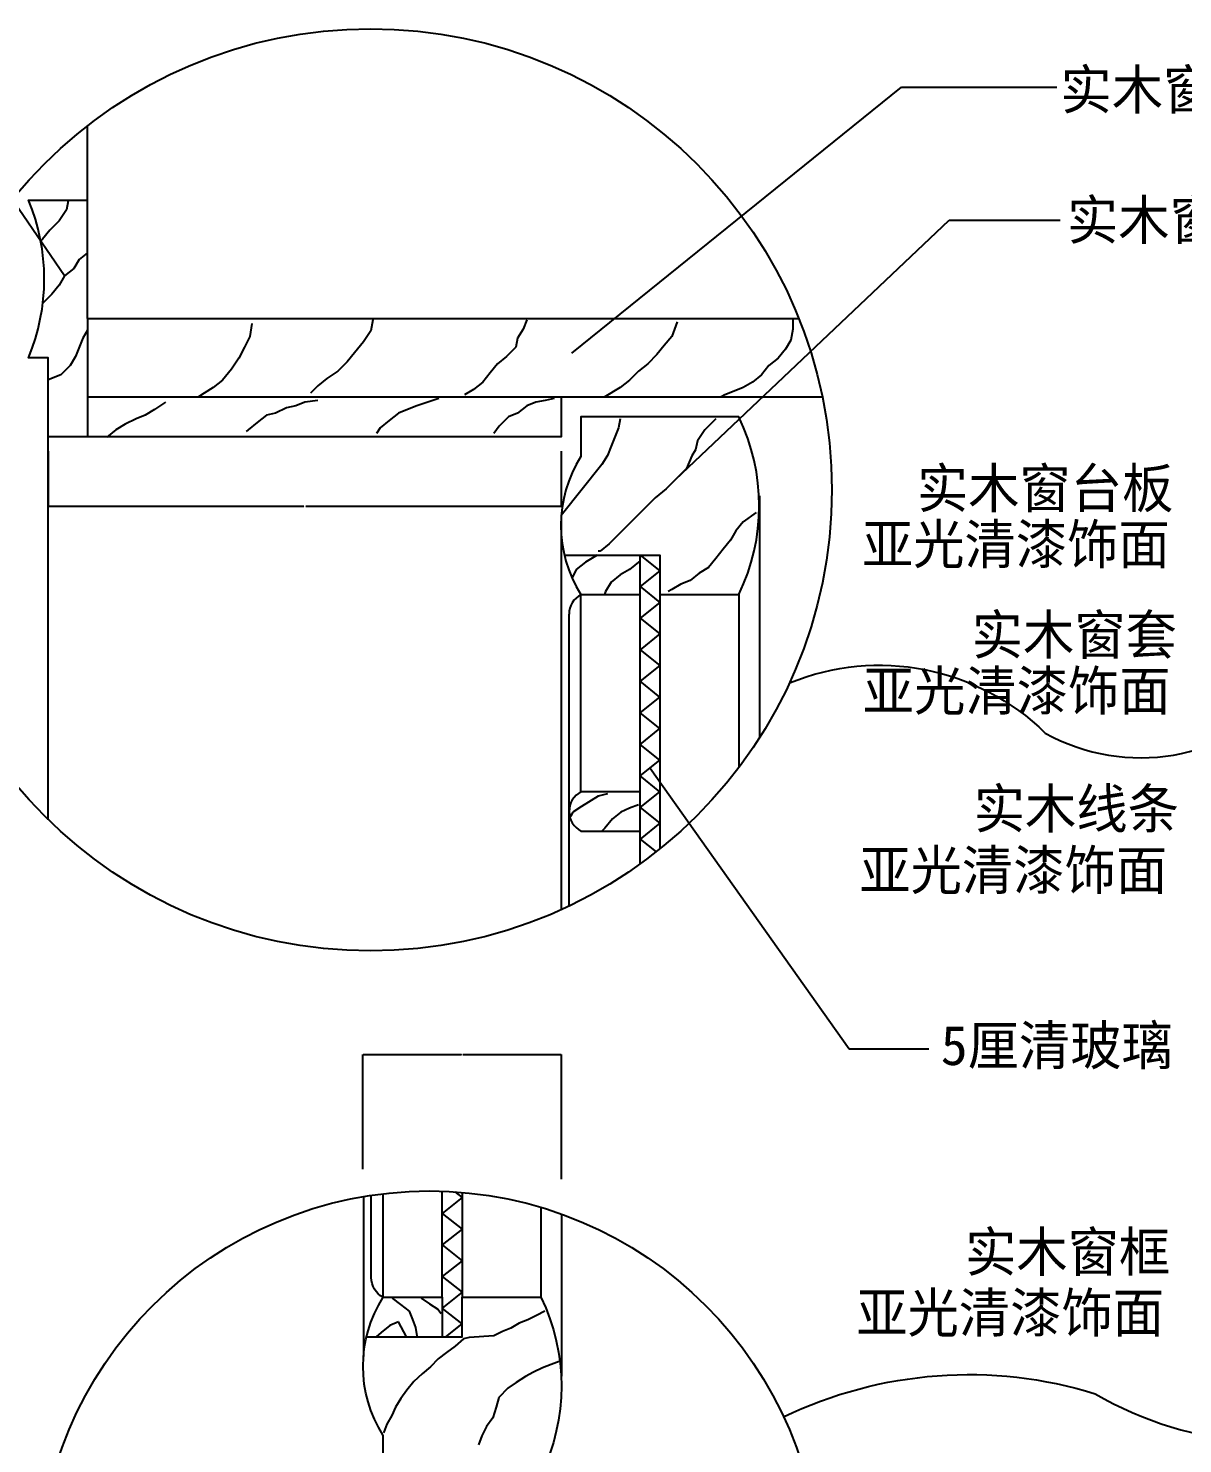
# Model space of a CAD drawing. Header units: metres. Extents: x 289 to 5205, y 117 to 7144.
# Drawn here: x 2526 to 4281, y 4991 to 7144 of the extents above; entities that cross this region are included whole.
import ezdxf

# ---------------------------------------------------------------- set-up
doc = ezdxf.new("R2010")
doc.units = ezdxf.units.M
for name, color, linetype in [('2', 2, 'Continuous'), ('3', 3, 'Continuous'), ('4', 4, 'Continuous'), ('7', 7, 'Continuous'), ('BH', 3, 'Continuous'), ('DIM', 3, 'Continuous'), ('TEXT', 3, 'Continuous')]:
    doc.layers.add(name, color=color, linetype=linetype)
doc.dimstyles.get("Standard").update_dxf_attribs({"dimtxt": 2.5, "dimasz": 2.5, "dimexe": 1.25, "dimexo": 0.625, "dimtad": 1, "dimcen": 2.5, "dimazin": 3, "dimtfac": 1, "dimtmove": 0, "dimatfit": 3})

# ---------------------------------------------------------------- blocks, each defined once
blk = doc.blocks.new('*D55')
for p, q in [((3034.52, 5408.72), (3034.52, 5583.2)), ((3034.77, 5583.2), (3184.405, 5583.2)), ((3186.405, 5583.2), (3336.04, 5583.2)), ((3336.29, 5393.72), (3336.29, 5583.2))]:
    blk.add_line(p, q)
at = {"layer": 'Defpoints'}
for p in [(3034.52, 5583.2), (3034.52, 5408.72), (3336.29, 5393.72)]:
    blk.add_point(p, dxfattribs=at)
at = {"layer": 'DIM', "insert": (3185.405, 5583.2), "char_height": 1, "attachment_point": 5}
blk.add_mtext('50', dxfattribs=at)
blk = doc.blocks.new('*D80')
for p, q in [((2555.93, 6500.82), (2555.93, 6417.28)), ((3335.93, 6500.82), (3335.93, 6417.28)), ((2556.18, 6417.28), (2944.43, 6417.28)), ((2947.43, 6417.28), (3335.68, 6417.28))]:
    blk.add_line(p, q)
at = {"layer": 'Defpoints'}
for p in [(2555.93, 6500.82), (3335.93, 6500.82), (2555.93, 6417.28)]:
    blk.add_point(p, dxfattribs=at)
at = {"layer": 'DIM', "insert": (2945.93, 6417.28), "char_height": 1, "attachment_point": 5}
blk.add_mtext('130', dxfattribs=at)

msp = doc.modelspace()

# ---------------------------------------------------------------- hatches: boundary and pattern name
at = {"layer": 'BH'}
h = msp.add_hatch(dxfattribs=at)
h.set_pattern_fill('AR-CONC', scale=60)
h.paths.add_polyline_path([(3697.01, 6702.98, 0.5), (2615.93, 6996.12), (2615.93, 6702.98)])
h = msp.add_hatch(dxfattribs=at)
h.set_pattern_fill('ANSI31', scale=1500)
h.paths.add_polyline_path([(2615.93, 6996.12), (2615.93, 6702.98), (3697.01, 6702.98, 0.5)])

# ---------------------------------------------------------------- linework, layer by layer
at = {"layer": '2'}
for q in [(2615.93, 6996.12), (3697.01, 6702.98)]:
    msp.add_line((2615.93, 6702.98), q, dxfattribs=at)
at = {"layer": '3'}
for p, q in [((3365.93, 5982.98), (3365.93, 6282.98)), ((3065.1, 5213.92), (3065.1, 5371.49))]:
    msp.add_line(p, q, dxfattribs=at)
at = {"layer": '4'}
for p, q in [((2615.93, 6702.98), (2615.93, 6522.98)), ((2555.93, 5940.43), (2555.93, 6522.98)), ((3605.93, 6282.98), (3605.93, 6019.83)), ((3305.1, 5350.81), (3305.1, 5213.92))]:
    msp.add_line(p, q, dxfattribs=at)
for points in [[(3733.04, 6582.98), (3335.93, 6582.98), (3335.93, 6522.98), (2615.93, 6522.98), (2555.93, 6522.98), (2555.93, 6642.98), (2525.93, 6642.98, 0.2), (2525.93, 6882.98), (2615.93, 6882.98)], [(3343.09, 6342.98), (3485.93, 6342.98), (3485.93, 6282.98), (3605.93, 6282.98, 0.23), (3605.93, 6552.98), (3365.93, 6552.98), (3365.93, 6492.98, 0.29), (3365.93, 6282.98), (3455.93, 6282.98), (3455.93, 6342.98)], [(3455.93, 5982.98), (3365.93, 5982.98, 0.6), (3365.93, 5922.98), (3455.93, 5922.98)], [(3039.77, 5153.92), (3185.1, 5153.92), (3185.1, 5213.92), (3305.1, 5213.92, -0.23), (3305.1, 4943.92), (3065.1, 4943.92), (3065.1, 5003.92, -0.29), (3065.1, 5213.92), (3155.1, 5213.92), (3155.1, 5153.92)]]:
    msp.add_lwpolyline(points, format="xyb", dxfattribs=at)
at = {"layer": '7'}
for p, q in [((3335.93, 6582.98), (2615.93, 6582.98)), ((3637.13, 6432.98), (3637.13, 6064.74)), ((3335.93, 6402.98), (3335.93, 5803.54)), ((3455.93, 5873.08), (3455.93, 6282.98)), ((3485.93, 6282.98), (3485.93, 5895.94)), ((3035.1, 5367.15), (3035.1, 5123.92)), ((3155.1, 5213.92), (3155.1, 5375.29)), ((3185.1, 5373.53), (3185.1, 5213.92)), ((3336.29, 5340.55), (3336.29, 5093.92))]:
    msp.add_line(p, q, dxfattribs=at)
for points in [[(3365.93, 6282.98, 0.28), (3347.9, 6252.98)], [(3065.1, 5213.92, -0.28), (3047.07, 5243.92)]]:
    msp.add_lwpolyline(points, format="xyb", dxfattribs=at)
for points in [[(3347.9, 5809.11), (3347.9, 6252.98)], [(3047.07, 5243.92), (3047.07, 5369.07)]]:
    msp.add_lwpolyline(points, dxfattribs=at)
at = {"layer": 'BH'}
for p, q in [((2586.47, 6881.85), (2583.68, 6867.92)), ((2572.53, 6851.21), (2558.58, 6837.27)), ((2583.68, 6867.92), (2572.53, 6851.21)), ((2558.58, 6837.27), (2547.43, 6823.34)), ((2547.43, 6823.34), (2544.67, 6821.69)), ((2603.2, 6792.69), (2594.83, 6778.76)), ((2615.93, 6802.87), (2603.2, 6792.69)), ((2580.89, 6767.62), (2572.53, 6753.68)), ((2594.83, 6778.76), (2580.89, 6767.62)), ((2561.37, 6739.75), (2547.43, 6725.82)), ((2572.53, 6753.68), (2561.37, 6739.75)), ((3049.34, 6700.74), (3046.55, 6684.03)), ((3283.56, 6700.74), (3277.98, 6686.81)), ((3512.2, 6697.96), (3503.84, 6675.67)), ((3687.87, 6700.74), (3687.87, 6686.81)), ((2615.93, 6684.8), (2608.77, 6672.88)), ((2862.52, 6675.67), (2854.15, 6658.95)), ((2865.3, 6695.17), (2862.52, 6675.67)), ((3046.55, 6684.03), (3035.39, 6667.31)), ((3277.98, 6686.81), (3269.62, 6672.88)), ((3503.84, 6675.67), (3492.68, 6661.73)), ((3687.87, 6686.81), (3685.08, 6670.09)), ((2608.77, 6672.88), (2597.62, 6645.02)), ((2854.15, 6658.95), (2845.79, 6642.23)), ((3035.39, 6667.31), (3021.45, 6650.59)), ((3266.83, 6658.95), (3252.89, 6645.02)), ((3269.62, 6672.88), (3266.83, 6658.95)), ((3492.68, 6661.73), (3481.53, 6647.8)), ((3676.72, 6656.16), (3665.56, 6642.23)), ((3685.08, 6670.09), (3676.72, 6656.16)), ((2597.62, 6645.02), (2589.26, 6631.08)), ((2845.79, 6642.23), (2834.63, 6625.51)), ((3010.3, 6636.66), (2996.36, 6622.73)), ((3021.45, 6650.59), (3010.3, 6636.66)), ((3238.94, 6633.87), (3227.79, 6619.94)), ((3252.89, 6645.02), (3238.94, 6633.87)), ((3467.59, 6633.87), (3453.65, 6622.73)), ((3481.53, 6647.8), (3467.59, 6633.87)), ((3665.56, 6642.23), (3651.62, 6631.08)), ((2575.31, 6617.15), (2555.93, 6609.41)), ((2589.26, 6631.08), (2575.31, 6617.15)), ((2834.63, 6625.51), (2820.69, 6608.79)), ((2979.63, 6611.58), (2965.68, 6600.44)), ((2996.36, 6622.73), (2979.63, 6611.58)), ((3227.79, 6619.94), (3216.64, 6606.01)), ((3453.65, 6622.73), (3439.7, 6608.79)), ((3640.47, 6617.15), (3626.52, 6606.01)), ((3651.62, 6631.08), (3640.47, 6617.15)), ((2792.81, 6589.29), (2784.44, 6583.72)), ((2806.75, 6597.65), (2792.81, 6589.29)), ((2820.69, 6608.79), (2806.75, 6597.65)), ((2965.68, 6600.44), (2954.53, 6589.29)), ((3202.69, 6594.86), (3188.75, 6586.5)), ((3216.64, 6606.01), (3202.69, 6594.86)), ((3425.76, 6597.65), (3401.29, 6582.98)), ((3439.7, 6608.79), (3425.76, 6597.65)), ((3598.64, 6592.08), (3584.7, 6586.5)), ((3612.58, 6597.65), (3598.64, 6592.08)), ((3626.52, 6606.01), (3612.58, 6597.65)), ((2734.25, 6575.36), (2717.52, 6564.21)), ((2918.28, 6567), (2901.55, 6558.64)), ((2932.22, 6569.79), (2918.28, 6567)), ((2946.17, 6575.36), (2932.22, 6569.79)), ((2965.68, 6578.14), (2946.17, 6575.36)), ((3116.26, 6569.79), (3102.31, 6564.21)), ((3132.99, 6575.36), (3116.26, 6569.79)), ((3149.72, 6580.93), (3132.99, 6575.36)), ((3283.56, 6569.79), (3269.62, 6558.64)), ((3297.5, 6575.36), (3283.56, 6569.79)), ((3311.44, 6578.14), (3297.5, 6575.36)), ((3325.38, 6580.93), (3311.44, 6578.14)), ((3584.7, 6586.5), (3579.12, 6583.72)), ((2689.64, 6550.28), (2672.91, 6541.92)), ((2703.58, 6555.85), (2689.64, 6550.28)), ((2717.52, 6564.21), (2703.58, 6555.85)), ((2887.61, 6555.85), (2873.67, 6544.71)), ((2901.55, 6558.64), (2887.61, 6555.85)), ((3074.43, 6547.49), (3060.49, 6536.35)), ((3088.37, 6558.64), (3074.43, 6547.49)), ((3102.31, 6564.21), (3088.37, 6558.64)), ((3255.67, 6553.07), (3241.73, 6539.14)), ((3269.62, 6558.64), (3255.67, 6553.07)), ((3425.76, 6550.28), (3422.97, 6536.35)), ((3570.76, 6550.28), (3554.03, 6533.56)), ((2658.97, 6533.56), (2645.02, 6522.42)), ((2672.91, 6541.92), (2658.97, 6533.56)), ((2859.73, 6533.56), (2856.94, 6530.78)), ((2873.67, 6544.71), (2859.73, 6533.56)), ((3060.49, 6536.35), (3054.91, 6527.99)), ((3241.73, 6539.14), (3233.37, 6527.99)), ((3422.97, 6536.35), (3411.82, 6508.49)), ((3554.03, 6533.56), (3542.87, 6516.85)), ((3411.82, 6508.49), (3406.24, 6494.55)), ((3540.09, 6502.91), (3534.51, 6493.91)), ((3542.87, 6516.85), (3540.09, 6502.91)), ((3397.88, 6480.62), (3335.95, 6403.27)), ((3406.24, 6494.55), (3397.88, 6480.62)), ((3534.51, 6493.91), (3526.14, 6474.4)), ((3526.14, 6474.4), (3509.41, 6457.68)), ((3495.47, 6443.75), (3478.74, 6429.82)), ((3509.41, 6457.68), (3495.47, 6443.75)), ((3478.74, 6429.82), (3436.92, 6388.02)), ((3632.1, 6407.53), (3612.58, 6393.6)), ((3422.97, 6374.09), (3409.03, 6360.16)), ((3436.92, 6388.02), (3422.97, 6374.09)), ((3601.43, 6379.67), (3593.06, 6365.73)), ((3612.58, 6393.6), (3601.43, 6379.67)), ((3409.03, 6360.16), (3395.09, 6349.02)), ((3581.91, 6351.8), (3570.76, 6337.87)), ((3593.06, 6365.73), (3581.91, 6351.8)), ((3372.78, 6332.3), (3358.84, 6321.15)), ((3390.6, 6342.98), (3372.78, 6332.3)), ((3395.09, 6349.02), (3392.3, 6349.02)), ((3455.93, 6334.12), (3439.7, 6321.15)), ((3570.76, 6337.87), (3559.6, 6323.94)), ((3358.84, 6321.15), (3352.36, 6308.21)), ((3425.76, 6312.79), (3411.82, 6301.65)), ((3439.7, 6321.15), (3425.76, 6312.79)), ((3545.66, 6315.58), (3531.72, 6304.43)), ((3559.6, 6323.94), (3545.66, 6315.58)), ((3403.46, 6287.72), (3401.88, 6282.98)), ((3411.82, 6301.65), (3403.46, 6287.72)), ((3503.84, 6290.5), (3498.26, 6287.72)), ((3517.78, 6298.86), (3503.84, 6290.5)), ((3531.72, 6304.43), (3517.78, 6298.86)), ((3392.19, 5976), (3366.6, 5960.66)), ((3406.26, 5979.83), (3392.19, 5976)), ((3353.81, 5951.71), (3349.97, 5945.32)), ((3366.6, 5960.66), (3353.81, 5951.71)), ((3426.73, 5951.71), (3413.93, 5941.48)), ((3439.52, 5958.1), (3426.73, 5951.71)), ((3453.59, 5963.22), (3439.52, 5958.1)), ((3402.42, 5927.42), (3397.3, 5922.31)), ((3413.93, 5941.48), (3402.42, 5927.42)), ((3078.87, 5212.63), (3091.39, 5203.06)), ((3123.07, 5212.63), (3135.59, 5203.79)), ((3091.39, 5203.06), (3104.65, 5192.75)), ((3104.65, 5192.75), (3109.81, 5180.24)), ((3135.59, 5203.79), (3148.11, 5195.7)), ((3148.11, 5195.7), (3153.27, 5189.07)), ((3310.89, 5192.75), (3298.37, 5186.13)), ((3075.19, 5171.23), (3061.93, 5160.19)), ((3088.45, 5176.38), (3075.19, 5171.23)), ((3100.8, 5153.92), (3088.45, 5176.38)), ((3109.81, 5180.24), (3114.23, 5167.73)), ((3114.23, 5167.73), (3116.44, 5155.22)), ((3271.85, 5174.35), (3259.33, 5166.99)), ((3285.11, 5179.51), (3271.85, 5174.35)), ((3298.37, 5186.13), (3285.11, 5179.51)), ((3061.93, 5160.19), (3054.81, 5153.92)), ((3116.44, 5155.22), (3116.44, 5154.48)), ((3187.15, 5150.62), (3174.63, 5139.58)), ((3195.99, 5152.75), (3187.15, 5150.62)), ((3233.55, 5155.22), (3195.99, 5152.75)), ((3246.81, 5161.84), (3233.55, 5155.22)), ((3259.33, 5166.99), (3246.81, 5161.84)), ((3161.37, 5130.02), (3148.85, 5120.45)), ((3174.63, 5139.58), (3161.37, 5130.02)), ((3137.06, 5107.93), (3124.54, 5097.63)), ((3148.85, 5120.45), (3137.06, 5107.93)), ((3307.21, 5106.46), (3293.95, 5099.84)), ((3320.46, 5111.61), (3307.21, 5106.46)), ((3332.99, 5116.03), (3320.46, 5111.61)), ((3112.02, 5085.85), (3100.97, 5072.61)), ((3124.54, 5097.63), (3112.02, 5085.85)), ((3267.43, 5084.38), (3254.91, 5075.55)), ((3281.43, 5093.21), (3267.43, 5084.38)), ((3293.95, 5099.84), (3281.43, 5093.21)), ((3092.13, 5060.09), (3084.03, 5046.84)), ((3100.97, 5072.61), (3092.13, 5060.09)), ((3240.92, 5061.56), (3237.23, 5046.84)), ((3254.91, 5075.55), (3240.92, 5061.56)), ((3084.03, 5046.84), (3078.14, 5034.33)), ((3237.23, 5046.84), (3232.08, 5030.65)), ((3070.77, 5021.08), (3066.35, 5008.57)), ((3078.14, 5034.33), (3070.77, 5021.08)), ((3222.5, 5017.4), (3215.14, 5003.42)), ((3232.08, 5030.65), (3222.5, 5017.4)), ((3066.35, 5008.57), (3065.61, 5007.83)), ((3215.14, 5003.42), (3209.98, 4989.43))]:
    msp.add_line(p, q, dxfattribs=at)
for points in [[(3455.93, 6342.98), (3485.93, 6318.98), (3455.93, 6294.98), (3485.93, 6270.98), (3455.93, 6246.98), (3485.93, 6222.98), (3455.93, 6198.98), (3485.93, 6174.98), (3455.93, 6150.98)], [(3455.93, 5958.98), (3485.93, 5982.98), (3455.93, 6006.98), (3485.93, 6030.98), (3455.93, 6054.98), (3485.93, 6078.98), (3455.93, 6102.98), (3485.93, 6126.98), (3455.93, 6150.98)], [(3455.93, 5958.98), (3485.93, 5934.98), (3455.93, 5910.98), (3480.32, 5891.47)], [(3174.16, 5374.35), (3185.1, 5365.6), (3155.1, 5341.6), (3185.1, 5317.6), (3155.1, 5293.6), (3185.1, 5269.6), (3155.1, 5245.6), (3185.1, 5221.6), (3155.1, 5197.6)], [(3160.49, 5153.92), (3185.1, 5173.6), (3155.1, 5197.6)]]:
    msp.add_lwpolyline(points, dxfattribs=at)
at = {"layer": 'DIM'}
for points in [[(3682.91, 6148.52, -0.3), (4071.75, 6072.18, 0.35), (4440.14, 6134.36, 0.04)], [(3674, 5031.96, -0.19), (4147.77, 5067.18, 0.23), (4629.75, 5031.51, -3.54)]]:
    msp.add_lwpolyline(points, format="xyb", dxfattribs=at)
for centre, radius in [((3046, 6442.13), 701.33), ((3135.15, 4781.34), 594.29)]:
    msp.add_circle(centre, radius, dxfattribs=at)

# ---------------------------------------------------------------- texts
at = {"layer": 'TEXT'}
for s, p in [('实木窗台板', (4094.97, 7021)), ('实木窗框亚光清漆饰面', (4104.81, 6822.73)), ('实木窗台板', (3876.66, 6414.68)), ('亚光清漆饰面', (3793.08, 6329.48)), ('实木窗套', (3959.92, 6191.74)), ('亚光清漆饰面', (3794.41, 6106.54)), ('实木线条', (3963.05, 5927.29)), ('亚光清漆饰面', (3789.19, 5833.74)), ('5厘清玻璃', (3912.99, 5567.2)), ('实木窗框', (3949.88, 5253.02)), ('亚光清漆饰面', (3784.51, 5160.47))]:
    msp.add_text(s, height=60, dxfattribs=at).set_placement(p)

# ---------------------------------------------------------------- dimensions: what is measured, and where the dimension line sits
at = {"layer": 'DIM'}
for base, p1, p2, text, picture, middle in [((2555.93, 6417.28), (2555.93, 6500.82), (3335.93, 6500.82), '130', '*D80', (2945.93, 6417.28)), ((3034.52, 5583.2), (3034.52, 5408.72), (3336.29, 5393.72), '50', '*D55', (3185.405, 5583.2))]:
    dim = msp.add_linear_dim(base=base, p1=p1, p2=p2, text=text, dimstyle='Standard', dxfattribs=at)
    dim.commit()
    dim.dimension.update_dxf_attribs({"geometry": picture, "text_midpoint": middle})

# ---------------------------------------------------------------- leaders
for points in [[(3352.06, 6649.96), (3853.35, 7054.57), (4089.54, 7054.57)], [(2580.89, 6767.62), (2397.68, 7035.31), (2286.81, 7035.31)], [(3509.41, 6457.68), (3925.66, 6852.26), (4094.36, 6852.26)], [(3470.93, 6018.98), (3773.62, 5592.11), (3894.96, 5592.11)]]:
    msp.add_leader(points, dimstyle='Standard', dxfattribs=at)

doc.saveas('drawing.dxf')
